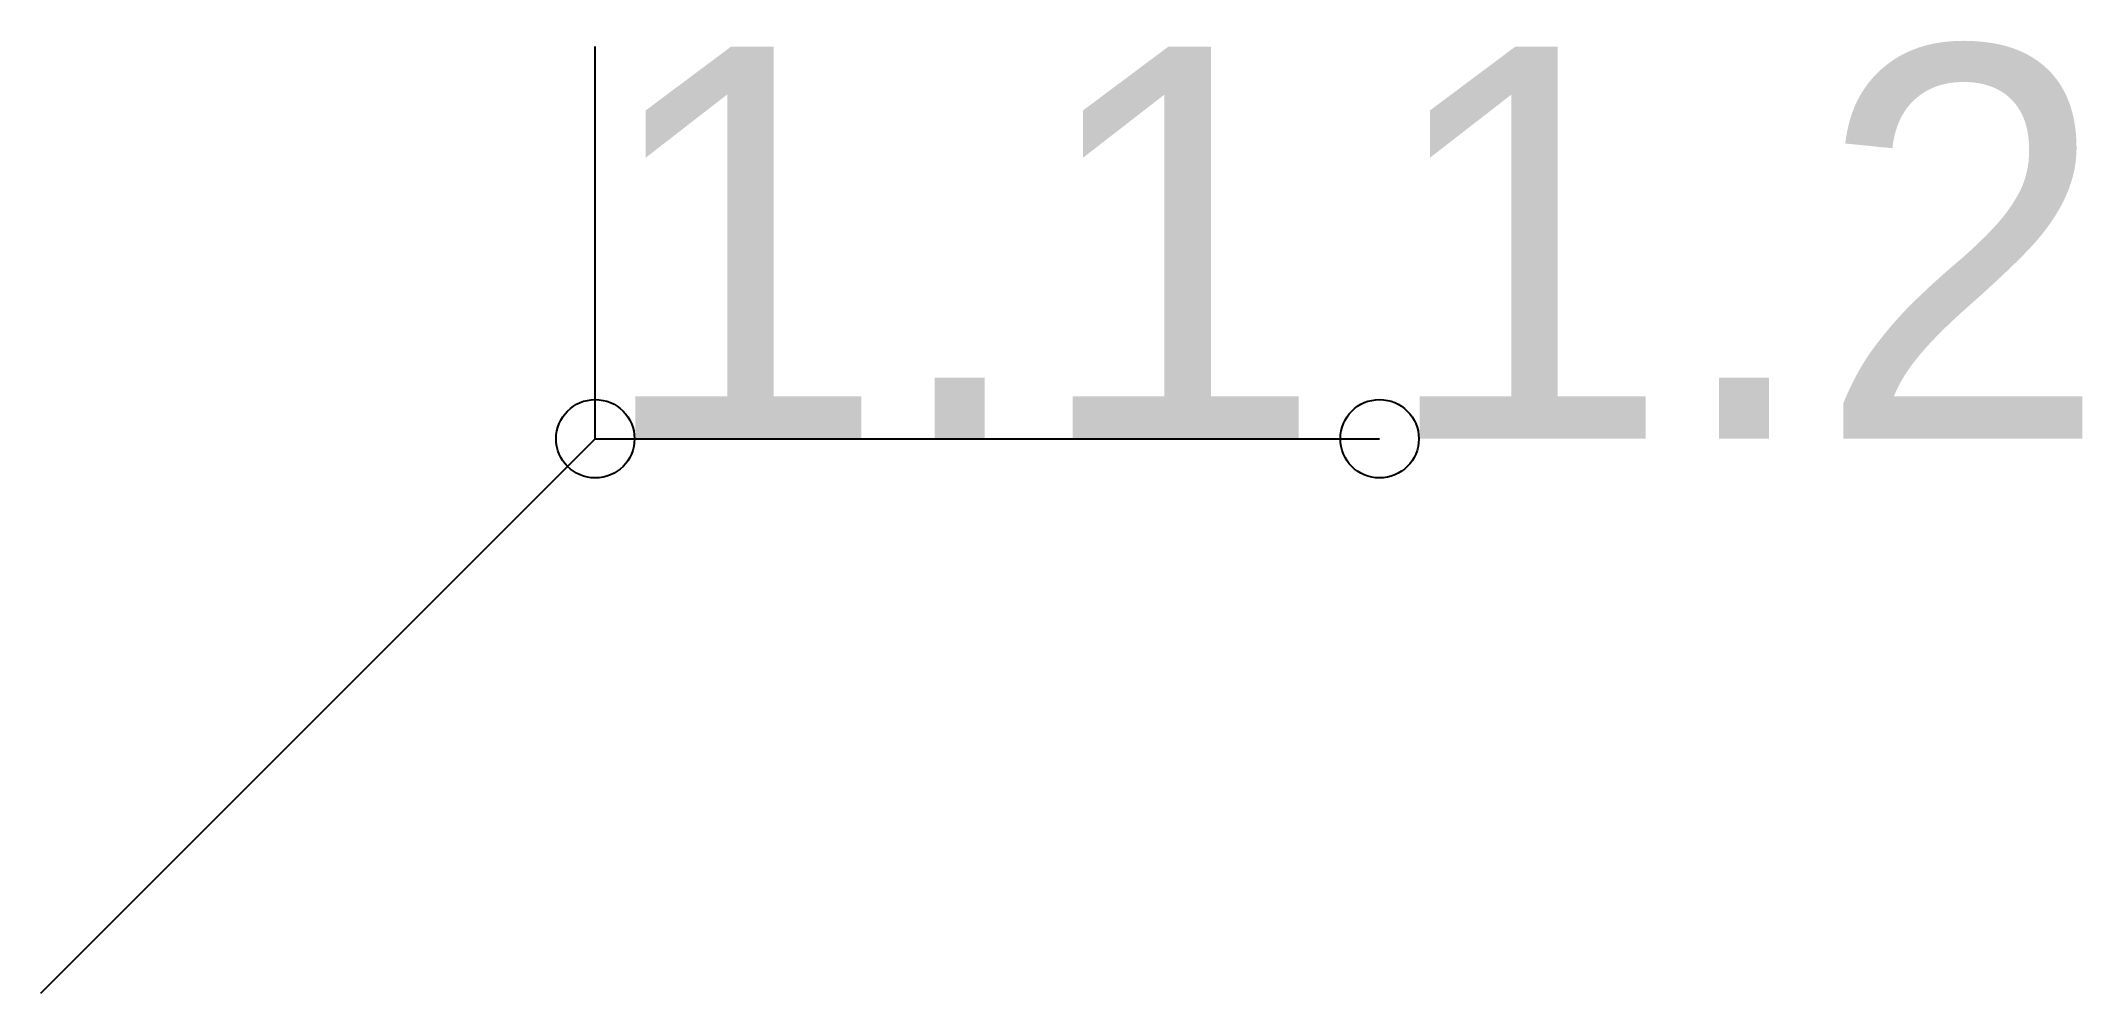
# Model space of a CAD drawing. Header units: millimetres. Extents: x 0 to 5.21, y 0 to 2.43.
import ezdxf

# ---------------------------------------------------------------- set-up
doc = ezdxf.new("R2010")
doc.units = ezdxf.units.MM

msp = doc.modelspace()

# ---------------------------------------------------------------- linework, layer by layer
at = {"layer": 'Shots', "color": 30}
msp.add_line((0, 0), (1.414, 1.414), dxfattribs=at)
at = {"layer": 'Shots', "color": 1}
msp.add_line((1.414, 1.414), (3.414, 1.414), dxfattribs=at)
at = {"layer": 'Shots', "color": 30}
msp.add_circle((1.414, 1.414), 0.1, dxfattribs=at)
at = {"layer": 'Shots', "color": 1}
msp.add_circle((3.414, 1.414), 0.1, dxfattribs=at)
at = {"layer": 'XSect', "color": 30}
msp.add_line((1.414, 1.414), (1.414, 2.414), dxfattribs=at)

# ---------------------------------------------------------------- texts
at = {"layer": 'Label'}
for s, p in [('1.1', (1.414, 1.414)), ('1.2', (3.414, 1.414))]:
    msp.add_text(s, height=1, dxfattribs=at).set_placement(p)

doc.saveas('drawing.dxf')
